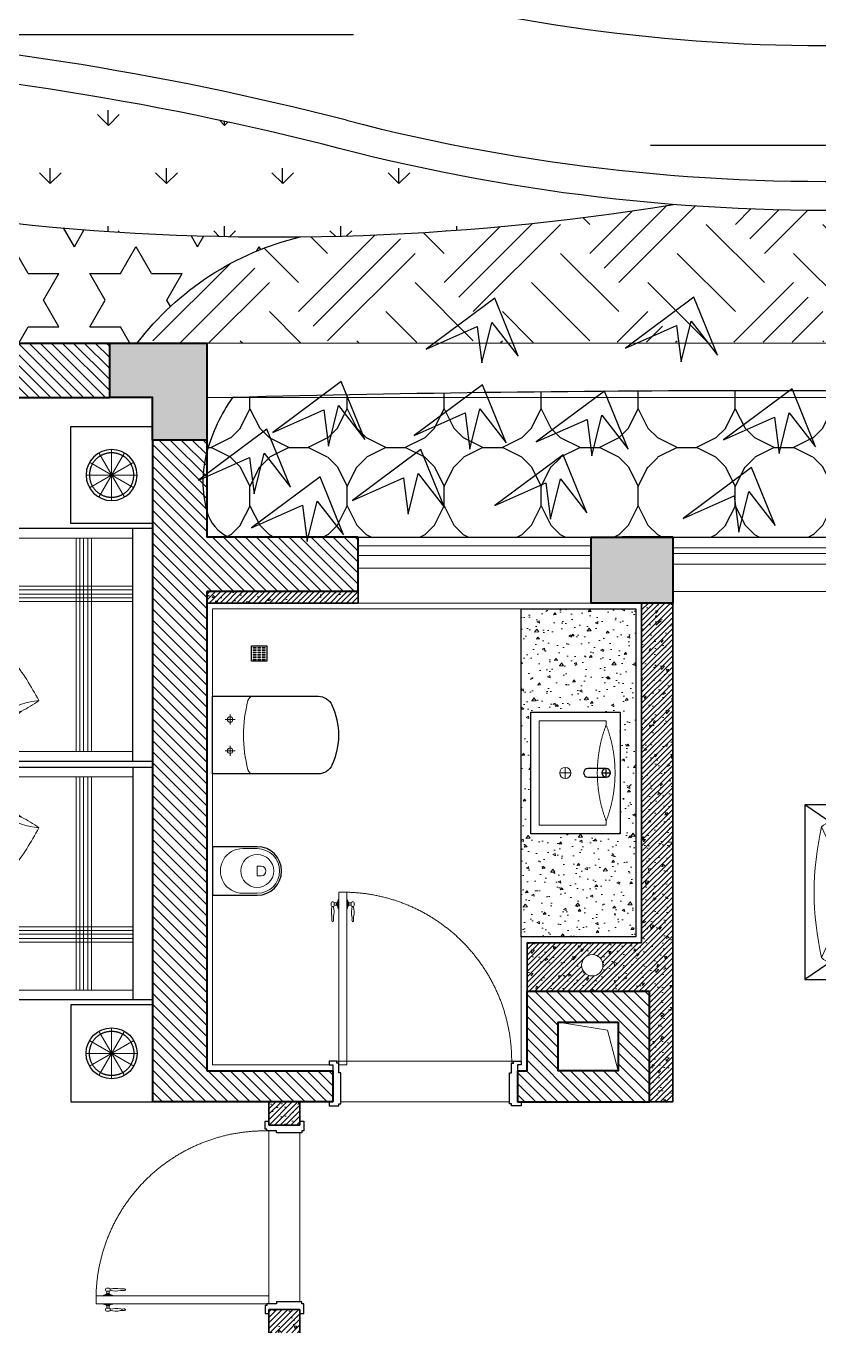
# Model space of a CAD drawing. Extents: x 141531 to 670160, y -200720 to 55914.
# Drawn here: x 510847 to 514931, y -169031 to -162328 of the extents above; entities that cross this region are included whole.
import ezdxf

# ---------------------------------------------------------------- set-up
doc = ezdxf.new("R2010")
doc.units = 0
doc.header["$LTSCALE"] = 1000
doc.header["$MEASUREMENT"] = 0
doc.linetypes.add('ACAD_ISO03W100', pattern=[30, 12, -18])
for name, color, linetype, lineweight in [('01.0墙体线', 7, 'CONTINUOUS', 40), ('01.1新加墙体线', 1, 'CONTINUOUS', 35), ('01.2墙体填充', 251, 'CONTINUOUS', 5), ('02.1家具粗', 4, 'CONTINUOUS', 25), ('02.3家具细', 9, 'CONTINUOUS', 5), ('03.1电器粗', 4, 'CONTINUOUS', 13), ('08.1窗外线', 2, 'CONTINUOUS', 18), ('08.2窗内线', 3, 'CONTINUOUS', 5), ('09.0门用线', 5, 'CONTINUOUS', 15), ('12.0填充线', 8, 'CONTINUOUS', 5), ('13.1柱填充', 8, 'CONTINUOUS', 0), ('16.0分割线', 6, 'ACAD_ISO03W100', 13)]:
    doc.layers.add(name, color=color, linetype=linetype, lineweight=lineweight)
for name, color, linetype in [('乔木标注', 10, 'CONTINUOUS'), ('乔木配置', 3, 'CONTINUOUS'), ('填充', 3, 'CONTINUOUS'), ('植物', 3, 'CONTINUOUS'), ('灌木', 86, 'CONTINUOUS'), ('灌木填充', 56, 'CONTINUOUS'), ('设计', 4, 'CONTINUOUS')]:
    doc.layers.add(name, color=color, linetype=linetype)
doc.linetypes.add('ZIGZAG', pattern='A,0.0001,-0.2,[131,ltypeshp.shx,S=0.2,R=0,X=-0.2,Y=0],-0.4,[131,ltypeshp.shx,S=0.2,R=180,X=0.2,Y=0],-0.2', length=0.8001)
pattern_1 = [(135, (127373.1717902033, -602921.3055193122), (-28.2842712474619, -28.2842712474619), [])]
pattern_2 = [(225, (127373.1717902033, -602921.3055193122), (14.14213562373095, -14.14213562373095), []), (230, (127373.1717902033, -602921.3055193122), (-143.4520365201507, 12.55042699651904), [15, -165]), (175, (127373.1717902033, -602921.3055193122), (27.75026672259997, -150.4384267400024), [12, -132]), (280.4514, (127361.2174542033, -602920.2596513121), (-115.7018763428044, -137.8879084121907), [12.748038, -140.2284224]), (226.1842, (127373.1717902033, -602961.3055193122), (-213.4482097251289, 33.10380286580363), [22.5, -247.5]), (276.6356, (127355.3844412034, -602958.5468579123), (-186.9325411097407, -194.8235741800884), [19.1220576, -210.3426]), (171.1842, (127373.1717902033, -602961.3055193122), (-186.9323890267255, -194.8237201850649), [17.99999999999998, -197.9999999999999]), (201, (127353.1717902033, -602951.3055193122), (-119.3814104236923, 80.52377813306778), [15, -165]), (146, (127353.1717902033, -602951.3055193122), (-48.66306638431637, -145.0300090093706), [12, -132]), (251.4514, (127343.2233436033, -602944.5951981123), (-168.044525716298, -64.50609934199042), [12.74803799999999, -140.2284223999998]), (217.5, (127373.1717902033, -602921.3055193122), (-2.431971063458135, -66.57877076626228), [0, -130.4, 0, -134, 0, -132.5]), (187.5, (127373.1717902033, -602921.3055193122), (-52.61390748842974, -78.88234237647205), [0, -76.4, 0, -127.4, 0, -50.5]), (147.5, (127417.7717902033, -602921.3055193122), (-106.7644872344818, 4.510974346875964), [0, -50, 0, -156, 0, -207]), (137.5, (127437.7717902033, -602921.3055193122), (-116.6372338684772, -20.02099646646352), [0, -65, 0, -103.6, 0, -147])]

# ---------------------------------------------------------------- blocks, each defined once
blk = doc.blocks.new('A$C77E30C0B')
at = {"layer": '02.1家具粗'}
blk.add_lwpolyline([(-1160.879189358559, -37.92035802654573), (-260.8791893585585, -37.92035802654573), (-260.8791893585585, 862.0796419734543), (-1160.879189358559, 862.0796419734543)], close=True, dxfattribs=at)
at = {"layer": '02.1家具粗', "linetype": 'ACAD_ISO03W100'}
for points in [[(-1083.390152086504, 748.7436725311272), (-1083.390152086504, 748.7436725311272), (-1160.879189358559, 862.0796419734543), (-1160.879189358559, 862.0796419734543)], [(-338.3365843868814, 748.7436725311272), (-338.3365843868814, 748.7436725311272), (-260.8791893585585, 862.0796419734543), (-260.8791893585585, 862.0796419734543)], [(-1083.390152086504, 748.7436725311272), (-1083.390152086504, 748.7436725311272), (-1083.390152086504, 254.7554041740368), (-1083.390152086504, -37.92035802648752)], [(-338.3365843868814, 748.7436725311272), (-338.3365843868814, 748.7436725311272), (-338.3365843868814, 254.7554041740368), (-338.3365843868814, -37.92035802648752)]]:
    blk.add_open_spline(points, degree=3, dxfattribs=at)
for points, knots in [([(-1083.390152086504, 748.7436725311272), (-1083.390152086504, 748.7436725311272), (-1067.154215475079, 748.7436725311272), (-1067.154215475079, 748.7436725311272), (-1067.154215475079, 748.7436725311272), (-1083.390152086504, 748.7436725311272), (-1083.390152086504, 748.7436725311272)], [0, 0, 0, 0, 1, 1, 1, 1.2418, 1.2418, 1.2418, 1.2418]), ([(-338.3365843868814, 748.7436725311272), (-338.3365843868814, 748.7436725311272), (-354.5658063879237, 748.7436725311272), (-354.5658063879237, 748.7436725311272), (-354.5658063879237, 748.7436725311272), (-338.3365843868814, 748.7436725311272), (-338.3365843868814, 748.7436725311272)], [0, 0, 0, 0, 1, 1, 1, 1.2417, 1.2417, 1.2417, 1.2417])]:
    blk.add_open_spline(points, degree=3, knots=knots, dxfattribs=at)
at = {"layer": '02.3家具细'}
for points in [[(-374.1321915372973, 774.8500917031197), (-595.6808799548307, 826.2168886820145), (-826.0458565264707, 826.2168886820145), (-1047.594544936088, 774.8500917031197)], [(-1047.594544936088, 774.8500917031197), (-1072.814635063056, 748.9115378808929), (-1085.827556965174, 713.4718052729731), (-1083.390152086504, 677.3673258783529)], [(-944.3842133862199, 726.9681793814816), (-944.3842133862199, 726.9681793814816), (-1047.594544936088, 774.8500917031197), (-1047.594544936088, 774.8500917031197)], [(-477.0336508526234, 726.9211770833062), (-631.8457908722339, 751.5100934931252), (-789.5653587484267, 751.5235227217199), (-944.3842133862199, 726.9681793814816)], [(-477.0336508526234, 726.9211770833062), (-477.0336508526234, 726.9211770833062), (-374.1321915372973, 774.8500917031197), (-374.1321915372973, 774.8500917031197)], [(-338.3365843868814, 677.3673258783529), (-335.8991795160109, 713.4718052729731), (-348.9121014181292, 748.9115378808929), (-374.1321915372973, 774.8500917031197)], [(-1083.390152086504, 677.3673258783529), (-1081.32876559312, 634.6489517096779), (-1068.013686066843, 593.2399272695475), (-1044.787836290197, 557.3301716818823)], [(-944.3842133862199, 726.9681793814816), (-949.7961922567338, 711.0276857818826), (-952.0053002568893, 694.1672900677077), (-950.8705304905307, 677.3673258783529)], [(-950.8705304905307, 677.3673258783529), (-950.4340805803658, 668.4167454381532), (-949.5074638533406, 659.4930234532221), (-948.0906803018879, 650.6431622217351)], [(-470.5607629691949, 677.3673258783529), (-469.432707821019, 694.1538608391129), (-471.6283865926089, 710.9941127123311), (-477.0336508526234, 726.9211770833062)], [(-473.327183929272, 650.7505960447306), (-471.9171149958856, 659.5668842066661), (-470.9972128793597, 668.4503185077338), (-470.5607629691949, 677.3673258783529)], [(-376.9321855728049, 557.3301716818823), (-353.7130504143424, 593.2399272695475), (-340.3979708802653, 634.6489517096779), (-338.3365843868814, 677.3673258783529)], [(-948.0906803018879, 650.6431622217351), (-948.0906803018879, 650.6431622217351), (-1044.787836290197, 557.3301716818823), (-1044.787836290197, 557.3301716818823)], [(-948.0906803018879, 650.6431622217351), (-794.621463080286, 595.5698983213806), (-626.7695427013095, 595.610186005244), (-473.327183929272, 650.7505960447306)], [(-473.327183929272, 650.7505960447306), (-473.327183929272, 650.7505960447306), (-376.9321855728049, 557.3301716818823), (-376.9321855728049, 557.3301716818823)], [(-1044.787836290197, 557.3301716818823), (-836.4132205181522, 444.7193805511051), (-585.3135159630328, 444.7193805511051), (-376.9321855728049, 557.3301716818823)]]:
    blk.add_open_spline(points, degree=3, dxfattribs=at)
blk = doc.blocks.new('A$C3DA07B82')
at = {"layer": '02.1家具粗'}
for p, q in [((-377.2529642271693, 390.0784697899653), (-377.2529642270529, -153.4719927318802)), ((23.14703576749889, -153.4719927318802), (23.14703576749889, 390.0784697901108)), ((-377.2529642270529, -153.4719927318802), (23.14703576749889, -153.4719927318802))]:
    blk.add_line(p, q, dxfattribs=at)
for centre, start, end in [((-297.2529642271693, 390.0784697900817), 114.0939126352446, 180), ((-56.8529642324429, 390.0784697901981), 0, 65.9060873647554)]:
    blk.add_arc(centre, 80, start, end, dxfattribs=at)
at = {"layer": '02.1家具粗', "extrusion": (0, 0, -1)}
blk.add_ellipse((-177.0529642296024, -272.2255020806624), major_axis=(-1.295786932656731e-13, 768.7535093487824), ratio=0.6817962872354241, start_param=-0.2959418136429675, end_param=0.2959418136421607, dxfattribs=at)
at = {"layer": '02.3家具细'}
for p, q in [((-283.2029642282869, -63.25825583795086), (-231.9029642289388, -63.25825583795086)), ((-257.5529642286128, -37.60825583894621), (-257.5529642286128, -88.9082558369555)), ((-70.9029642312089, -63.25825583795086), (-122.202964230557, -63.25825583795086)), ((-96.55296423088294, -37.60825583894621), (-96.55296423088294, -88.9082558369555))]:
    blk.add_line(p, q, dxfattribs=at)
at = {"layer": '02.3家具细', "extrusion": (0, 0, -1)}
for centre, major_axis, ratio, start_param, end_param in [((-348.7529642272857, 56.54264669067925), (20.15254326329687, 20.15254326329689), 0.9999999999988338, 2.593715660900609, 3.926990816987825), ((-177.052964229777, 751.6917389295995), (-7.383320673972417e-13, 745.75350932352), 0.9727380608943749, 2.893109844773583, 3.390075462406005), ((-5.352964231977239, 56.54264669067925), (20.15254326336661, 20.15254326336661), 0.9999999999961006, 0.7853981633993978, 2.118673319480501), ((-257.5529642286128, -63.25825583795086), (10.07627163166589, 10.07627163166589), 0.9999999999970559, 2.356194490190873, 8.63937979737046), ((-96.55296423088294, -63.25825583795086), (10.07627163166589, 10.07627163166589), 0.9999999999970559, 2.356194490190873, 8.63937979737046)]:
    blk.add_ellipse(centre, major_axis=major_axis, ratio=ratio, start_param=start_param, end_param=end_param, dxfattribs=at)
blk = doc.blocks.new('A$C0D210159')
at = {"layer": '02.1家具粗'}
blk.add_lwpolyline([(29.83392378513236, 48.28507277011522), (-50.16607621486764, 48.28507277011522), (-50.16607621486764, -31.71492722988478), (29.83392378513236, -31.71492722988478)], close=True, dxfattribs=at)
at = {"layer": '02.3家具细', "color": 9}
for p, q in [((-42.16607621486764, 36.89142254184117), (-42.16607621486764, 25.55808920849813)), ((-42.16607621486764, 13.89142254184117), (-42.16607621486764, 2.558089208498131)), ((-38.16607621486764, 25.55808920849813), (-38.16607621486764, 36.89142254184117)), ((-38.16607621486764, 2.558089208498131), (-38.16607621486764, 13.89142254184117)), ((-30.16607621486764, 36.89142254184117), (-30.16607621486764, 25.55808920849813)), ((-30.16607621486764, 13.89142254184117), (-30.16607621486764, 2.558089208498131)), ((-26.16607621486764, 25.55808920849813), (-26.16607621486764, 36.89142254184117)), ((-26.16607621486764, 2.558089208498131), (-26.16607621486764, 13.89142254184117)), ((-18.16607621486764, 36.89142254184117), (-18.16607621486764, 25.55808920849813)), ((-18.16607621486764, 13.89142254184117), (-18.16607621486764, 2.558089208498131)), ((-14.16607621486764, 25.55808920849813), (-14.16607621486764, 36.89142254184117)), ((-14.16607621486764, 2.558089208498131), (-14.16607621486764, 13.89142254184117)), ((-6.166076214867644, 36.89142254184117), (-6.166076214867644, 25.55808920849813)), ((-6.166076214867644, 13.89142254184117), (-6.166076214867644, 2.558089208498131)), ((-2.166076214867644, 25.55808920849813), (-2.166076214867644, 36.89142254184117)), ((-2.166076214867644, 2.558089208498131), (-2.166076214867644, 13.89142254184117)), ((5.833923785132356, 36.89142254184117), (5.833923785132356, 25.55808920849813)), ((5.833923785132356, 13.89142254184117), (5.833923785132356, 2.558089208498131)), ((9.833923785132356, 25.55808920849813), (9.833923785132356, 36.89142254184117)), ((9.833923785132356, 2.558089208498131), (9.833923785132356, 13.89142254184117)), ((17.83392378513236, 36.89142254184117), (17.83392378513236, 25.55808920849813)), ((17.83392378513236, 13.89142254184117), (17.83392378513236, 2.558089208498131)), ((21.83392378513236, 25.55808920849813), (21.83392378513236, 36.89142254184117)), ((21.83392378513236, 2.558089208498131), (21.83392378513236, 13.89142254184117)), ((-42.16607621486764, -9.108577458158834), (-42.16607621486764, -20.44191079150187)), ((-38.16607621486764, -20.44191079150187), (-38.16607621486764, -9.108577458158834)), ((-30.16607621486764, -9.108577458158834), (-30.16607621486764, -20.44191079150187)), ((-26.16607621486764, -20.44191079150187), (-26.16607621486764, -9.108577458158834)), ((-18.16607621486764, -9.108577458158834), (-18.16607621486764, -20.44191079150187)), ((-14.16607621486764, -20.44191079150187), (-14.16607621486764, -9.108577458158834)), ((-6.166076214867644, -9.108577458158834), (-6.166076214867644, -20.44191079150187)), ((-2.166076214867644, -20.44191079150187), (-2.166076214867644, -9.108577458158834)), ((5.833923785132356, -9.108577458158834), (5.833923785132356, -20.44191079150187)), ((9.833923785132356, -20.44191079150187), (9.833923785132356, -9.108577458158834)), ((17.83392378513236, -9.108577458158834), (17.83392378513236, -20.44191079150187)), ((21.83392378513236, -20.44191079150187), (21.83392378513236, -9.108577458158834))]:
    blk.add_line(p, q, dxfattribs=at)
for centre, start, end in [((-40.16607621486764, 36.89142254184117), 0, 180), ((-40.16607621486764, 25.55808920849813), 180, 0), ((-40.16607621486764, 13.89142254184117), 0, 180), ((-40.16607621486764, 2.558089208498131), 180, 0), ((-28.16607621486764, 36.89142254184117), 0, 180), ((-28.16607621486764, 25.55808920849813), 180, 0), ((-28.16607621486764, 13.89142254184117), 0, 180), ((-28.16607621486764, 2.558089208498131), 180, 0), ((-16.16607621486764, 36.89142254184117), 0, 180), ((-16.16607621486764, 25.55808920849813), 180, 0), ((-16.16607621486764, 13.89142254184117), 0, 180), ((-16.16607621486764, 2.558089208498131), 180, 0), ((-4.166076214867644, 36.89142254184117), 0, 180), ((-4.166076214867644, 25.55808920849813), 180, 0), ((-4.166076214867644, 13.89142254184117), 0, 180), ((-4.166076214867644, 2.558089208498131), 180, 0), ((7.833923785132356, 36.89142254184117), 0, 180), ((7.833923785132356, 25.55808920849813), 180, 0), ((7.833923785132356, 13.89142254184117), 0, 180), ((7.833923785132356, 2.558089208498131), 180, 0), ((19.83392378513236, 36.89142254184117), 0, 180), ((19.83392378513236, 25.55808920849813), 180, 0), ((19.83392378513236, 13.89142254184117), 0, 180), ((19.83392378513236, 2.558089208498131), 180, 0), ((-40.16607621486764, -9.108577458158834), 0, 180), ((-40.16607621486764, -20.44191079150187), 180, 0), ((-28.16607621486764, -9.108577458158834), 0, 180), ((-28.16607621486764, -20.44191079150187), 180, 0), ((-16.16607621486764, -9.108577458158834), 0, 180), ((-16.16607621486764, -20.44191079150187), 180, 0), ((-4.166076214867644, -9.108577458158834), 0, 180), ((-4.166076214867644, -20.44191079150187), 180, 0), ((7.833923785132356, -9.108577458158834), 0, 180), ((7.833923785132356, -20.44191079150187), 180, 0), ((19.83392378513236, -9.108577458158834), 0, 180), ((19.83392378513236, -20.44191079150187), 180, 0)]:
    blk.add_arc(centre, 2, start, end, dxfattribs=at)
blk = doc.blocks.new('A$C273722AB')
at = {"layer": '02.1家具粗'}
for p, q in [((-116.7127175662899, 158.3288376303099), (-116.7127175662899, -71.67116236969014)), ((133.2872824337101, 158.3288376303099), (-116.7127175662899, 158.3288376303099)), ((133.2872824337101, -71.67116236969014), (133.2872824337101, 158.3288376303099))]:
    blk.add_line(p, q, dxfattribs=at)
blk.add_arc((8.287282433710061, -71.67116236969014), 125, 180, 0, dxfattribs=at)
at = {"layer": '02.3家具细'}
for p, q in [((-16.71271756628994, -91.67116236969014), (-16.71271756628994, -71.67116236969014)), ((33.28728243371006, -91.67116236969014), (33.28728243371006, -71.67116236969014))]:
    blk.add_line(p, q, dxfattribs=at)
for points in [[(-106.7127175662899, 3.328837628650945), (-106.7127175662899, -71.67116236969014, 1), (123.2872824337101, -71.67116236969014), (123.2872824337101, 3.328837630397175, 1)], [(33.28728243371006, -91.67116236925358), (33.28728243371006, -71.67116236969014), (-16.71271756640635, -71.67116236969014), (-16.71271756628994, -91.67116236983566, 1)]]:
    blk.add_lwpolyline(points, format="xyb", close=True, dxfattribs=at)
blk.add_circle((8.287282433710061, -71.67116236969014), 85, dxfattribs=at)
blk.add_arc((8.287282433710061, -91.67116236969014), 25, 180, 0, dxfattribs=at)
blk = doc.blocks.new('A$C46C45A90')
at = {"layer": '02.1家具粗'}
for p, q in [((-404.3659135121852, -268.2887726134795), (-404.3659135121852, 190.9320273833873)), ((-404.3659135121852, 190.9320273833873), (222.8980864835903, 190.9320273833873)), ((222.8980864835903, 190.9320273833873), (222.8980864835903, -268.2887726134795)), ((222.8980864835903, -268.2887726134795), (-404.3659135121852, -268.2887726134795))]:
    blk.add_line(p, q, dxfattribs=at)
at = {"layer": '02.1家具粗', "ltscale": 3}
for p, q in [((-112.9495135141769, -102.7434141625563), (-112.9495135142934, -196.5188898127817)), ((-68.51831351453438, -196.5188898127817), (-68.51831351453438, -102.7434141625708)), ((-112.9495135142934, -196.5188898127817), (-68.51831351453438, -196.5188898127817)), ((-90.73391351429746, -174.3032898129604), (-90.73391351429746, -218.7344898126612))]:
    blk.add_line(p, q, dxfattribs=at)
at = {"layer": '02.1家具粗'}
blk.add_arc((-90.73391351441387, -102.7434141625708), 22.21559999987949, 0, 180, dxfattribs=at)
at = {"layer": '02.1家具粗', "ltscale": 3, "extrusion": (0, 0, -1)}
blk.add_ellipse((-90.73391351429746, -196.5188898127817), major_axis=(-15.70880140805844, 15.70880140805844), ratio=0.9999999999979896, start_param=3.926990816988246, end_param=10.21017612416783, dxfattribs=at)
at = {"layer": '02.3家具细', "linetype": 'ACAD_ISO03W100'}
for p, q in [((-359.3347629942, 148.7379764656944), (177.8669359656051, 148.7379764656944)), ((-359.3347629942, -196.5188898127817), (-359.3347629942, 148.7379764656944)), ((177.8669359656051, -196.5188898127817), (177.8669359656051, 148.7379764656944)), ((-338.4259629943408, -196.5188898127817), (-359.3347629942, -196.5188898127817)), ((156.9581359657459, -196.5188898127817), (177.8669359656051, -196.5188898127817))]:
    blk.add_line(p, q, dxfattribs=at)
at = {"layer": '02.3家具细'}
for p, q in [((-119.4835135140456, 14.3216273849539), (-61.98431351454929, 14.3216273849539)), ((-90.73391351429746, 43.07122738476028), (-90.73391351429746, -14.42797261485248))]:
    blk.add_line(p, q, dxfattribs=at)
at = {"layer": '02.3家具细', "extrusion": (0, 0, -1)}
blk.add_ellipse((-90.73391351429746, 14.3216273849539), major_axis=(20.32903711626816, 20.32903711626816), ratio=0.9999999999995763, start_param=2.356194490192133, end_param=8.639379797371719, dxfattribs=at)
at = {"layer": '02.3家具细', "linetype": 'ACAD_ISO03W100', "extrusion": (0, 0, -0.9999999999999998)}
for centre, major_axis, ratio, start_param, end_param in [((-90.73391351429746, -845.9146510145802), (-491.4601743999607, 491.4601743999607), 0.9999999999999102, 0.4210115616270435, 1.149784765167764), ((-90.73391351429746, 452.8768713890167), (491.4601743999607, 491.4601743999607), 0.9999999999999104, 1.99180788842203, 2.72058109196275)]:
    blk.add_ellipse(centre, major_axis=major_axis, ratio=ratio, start_param=start_param, end_param=end_param, dxfattribs=at)
blk = doc.blocks.new('A$C501F2513')
at = {"layer": '02.3家具细', "ltscale": 1.4}
for p, q in [((-3.833022503647953, 6.037149595373194), (-3.833022503647953, -7.822850404612836)), ((6.06697749637533, 10.98714959537028), (1.116977496305481, 10.98714959537028)), ((11.01697749632876, 6.037149595373194), (11.01697749632876, -7.822850404612836)), ((11.01697749632876, 4.882149595374358), (23.39197749632876, 4.882149595374358)), ((23.39197749632876, 4.882149595374358), (23.39197749632876, -6.667850404614001)), ((25.8669774964219, 6.532149595397641), (25.04197749635205, 6.532149595397641)), ((29.9919774964219, 15.60714959540928), (25.8669774964219, 6.532149595397641)), ((25.8669774964219, 6.532149595397641), (25.8669774964219, -8.317850404637284)), ((32.46697749639861, 23.85714959540928), (29.9919774964219, 15.60714959540928)), ((29.9919774964219, 15.60714959540928), (29.9919774964219, -17.39285040459072)), ((32.46697749639861, 23.85714959540928), (32.46697749639861, -25.64285040459072)), ((34.1169774964219, 23.85714959540928), (32.46697749639861, 23.85714959540928)), ((34.1169774964219, 23.85714959540928), (34.1169774964219, -25.64285040459072)), ((6.06697749637533, -12.77285040460993), (1.116977496305481, -12.77285040460993)), ((11.01697749632876, -6.667850404614001), (23.39197749632876, -6.667850404614001)), ((25.8669774964219, -8.317850404637284), (25.04197749635205, -8.317850404637284)), ((25.8669774964219, -8.317850404637284), (29.9919774964219, -17.39285040459072)), ((29.9919774964219, -17.39285040459072), (32.46697749639861, -25.64285040459072)), ((32.46697749639861, -25.64285040459072), (34.1169774964219, -25.64285040459072))]:
    blk.add_line(p, q, dxfattribs=at)
for centre, radius, start, end in [((1.116977496305481, 6.037149595373194), 4.95, 90, 180), ((6.06697749637533, 6.037149595373194), 4.95, 0, 90), ((25.04197749635205, 4.882149595374358), 1.65, 90, 180), ((1.116977496305481, -7.822850404612836), 4.95, 180, 270), ((92.42430293106008, -41.41462192455947), 95.69419394001612, 162.5841223383593, 193.2636705393695), ((-55.37558677000925, -72.05166548432317), 55.34356482794254, 350.9748091379519, 9.025190862048088), ((6.06697749637533, -7.822850404612836), 4.95, 270, 0), ((-85.24034793768078, -41.41462192463223), 95.69419393947413, 346.7363294606305, 17.4158776616407), ((62.55954176280648, -72.05166548432317), 55.34356482794254, 170.9748091379519, 189.0251908620481), ((25.04197749635205, -6.667850404614001), 1.65, 180, 270), ((10.73796826601028, -81.45693154119363), 11.47800403445079, 176.385579439761, 216.2314630481624), ((3.591977496515028, -87.31828565352771), 2.305292850564911, 203.5941302076808, 336.4058697923192), ((-3.554013273213059, -81.45693154119363), 11.47800403445079, 323.7685369518376, 3.614420560239009)]:
    blk.add_arc(centre, radius, start, end, dxfattribs=at)
blk = doc.blocks.new('A$C32F74C78')
at = {"layer": '09.0门用线', "ltscale": 0.1}
for p, q in [((-134.4996402742108, 207.8028583745181), (-94.49964027421083, 207.8028583745181)), ((-134.4996402742108, -662.1971416254528), (-134.4996402742108, 207.8028583745181)), ((-94.49964027421083, 207.8028583745181), (-94.49964027421083, -662.1971416254528)), ((-94.49964027421083, -662.1971416254528), (-134.4996402742108, -662.1971416254528))]:
    blk.add_line(p, q, dxfattribs=at)
at = {"layer": '09.0门用线', "linetype": 'ACAD_ISO03W100'}
blk.add_arc((-113.8444560598582, -641.5720808233309), 849.5952031614925, 358.608931599185, 88.69529384086776, dxfattribs=at)
at = {"layer": '02.1家具粗'}
blk.add_blockref('A$C501F2513', (-168.6166177706327, 148.6957087791088), dxfattribs=at)
at = {"layer": '02.1家具粗', "xscale": -1}
blk.add_blockref('A$C501F2513', (-60.38266277778894, 148.6957087791088), dxfattribs=at)
blk = doc.blocks.new('A$C640D6079')
at = {"layer": '02.1家具粗'}
blk.add_line((-924.6057961490005, -429.4674916242075), (275.3942038512323, -429.4674916240911), dxfattribs=at)
blk.add_lwpolyline([(-924.6057961490005, 1620.53250837556), (-924.6057961490005, -529.4674916242075), (275.3942038512323, -529.4674916242075), (275.3942038512323, 1620.53250837556)], close=True, dxfattribs=at)
at = {"layer": '02.3家具细', "linetype": 'ACAD_ISO03W100'}
for p, q in [((225.3942038512323, 1570.53250837556), (-874.6057961490005, 1570.53250837556)), ((-874.6057961490005, 1570.53250837556), (-874.6057961490005, -429.4674916242075)), ((225.3942038512323, -429.4674916242075), (225.3942038512323, 1570.53250837556))]:
    blk.add_line(p, q, dxfattribs=at)
at = {"layer": '02.3家具细'}
for p, q in [((-101.3242600198137, -429.4674916242075), (-101.3242600200465, 1570.532508375676)), ((-82.48253685282543, -429.4674916242075), (-82.48253685282543, 1570.532508375676)), ((-63.64098943164572, -429.4674916242075), (-63.64098943164572, 1570.532508375676)), ((-41.03109737718478, -429.4674916242075), (-41.03109737718478, 1570.532508375676)), ((-21.8333129179664, -429.4674916242075), (-21.8333129179664, 1570.532508375676)), ((225.3942038511159, 1351.603208683053), (-874.6057961490005, 1351.603208683053)), ((225.3942038511159, 1332.761485515948), (-874.6057961490005, 1332.761485515832)), ((225.3942038511159, 1313.919938094885), (-874.6057961490005, 1313.919938094768)), ((225.3942038511159, 1295.078214927664), (-874.6057961490005, 1295.078214927547)), ((225.3942038511159, 1276.2366675066), (-874.6057961490005, 1276.236667506484)), ((225.3942038512323, -136.1633224782126), (-874.6057961490005, -136.1633224780962)), ((225.3942038512323, -155.0050456454337), (-874.6057961490005, -155.0050456453173)), ((225.3942038512323, -173.8465930662642), (-874.6057961490005, -173.8465930663806)), ((225.3942038512323, -196.4564851210744), (-874.6057961490005, -196.4564851210744)), ((225.3942038512323, -215.6542695801763), (-874.6057961490005, -215.6542695801763))]:
    blk.add_line(p, q, dxfattribs=at)
for centre, radius, start, end in [((-291.2731249034405, 680.3060955028923), 357.5412638158377, 102.4781891048121, 140.4625378286641), ((470.2059172359295, 1259.419522573793), 869.7011065324164, 195.3360113015705, 226.4192719498932), ((-1113.5000505473, 380.5134452698694), 987.9482404763768, 28.49711409587284, 41.05656811473768), ((-441.8463166584261, 374.4075769084448), 547.9890230446334, 103.2034268706423, 117.0362291246756), ((214.5539286764106, 1652.9814775431), 1079.80361287772, 223.6305737237737, 251.428796513346), ((381.1133498013951, 1318.98780323597), 1165.187428752571, 203.0641636428943, 220.3208601744976), ((-986.7039243169129, 474.4535676530504), 487.9216160464532, 10.69864615062355, 52.68637765976446), ((-993.220742496429, 384.540200300602), 565.5374270383084, 5.339118303915758, 57.68949065662905), ((-876.6671340416651, 381.4894658077683), 787.3704550455742, 18.35265568014655, 36.6851188665579), ((-1459.338598564616, 2378.95305305798), 2197.681049765221, 299.3793024067348, 307.2418249559493), ((156.5921883638948, 878.2554035336652), 734.038826198371, 205.2590095260641, 216.935143754358), ((-514.7837494958658, 225.4305697777017), 250.2788846710864, 102.4781891048121, 140.4625378286641), ((-1090.342597446637, 15.57571461456246), 691.5637683334637, 28.49711409587284, 41.05656811473768), ((18.25158000178635, 630.8099687272625), 608.7907745726914, 195.3360113015705, 226.4192719498932), ((-1459.338598567061, 2378.953053061006), 2197.681049768976, 297.9248169168101, 299.3793024067348), ((-620.1849837242626, 11.30160676149535), 383.5923161312434, 103.2034268706423, 117.0362291246756), ((-1006.147081810748, 18.39444313602871), 395.8761989268158, 5.339118303915758, 57.68949065662905), ((-1001.585309085203, 81.33380028276588), 341.5451312325172, 10.69864615062355, 52.68637765976446), ((-44.11321720224805, 672.5077651907632), 815.6312001267997, 203.0641636428943, 220.3208601744976), ((-160.7048119897954, 906.3033372057544), 755.8625290144039, 223.6305737237737, 251.428796513346), ((-924.5595558925997, 16.25892899101018), 551.1593185319019, 18.35265568014655, 36.6851188665579), ((-201.2780302087776, 363.9950853992195), 513.8271783388597, 205.2590095260641, 216.935143754358), ((-1332.429581058677, 1414.483440066077), 1538.376734835655, 297.9248169168101, 307.2418249559493)]:
    blk.add_arc(centre, radius, start, end, dxfattribs=at)
blk = doc.blocks.new('A$C1C25178D')
at = {"layer": '02.1家具粗'}
blk.add_circle((10.37009864056017, 1.783064276067307), 193.1883792626031, dxfattribs=at)
at = {"layer": '02.1家具粗', "linetype": 'ACAD_ISO03W100'}
blk.add_circle((10.37009864056017, 1.783064276067307), 168.1883792626031, dxfattribs=at)
at = {"layer": '02.3家具细'}
for p, q in [((-86.22409099072684, 169.0891084334289), (106.9642882718472, -165.5229798812943)), ((-86.22409099072684, -165.5229798812943), (106.9642882718472, 169.0891084334289)), ((106.9642882718472, -165.5229798813234), (-86.22409099072684, 169.0891084333998)), ((106.9642882718472, 169.089108433458), (-86.22409099084325, -165.5229798812652)), ((10.37009864056017, 194.9714435386704), (10.37009864056017, -191.4053149865358)), ((10.37009864056017, -191.4053149865649), (10.37009864056017, 194.9714435386413)), ((-182.8182806220138, 1.783064276067307), (203.5584779031342, 1.783064276067307)), ((203.5584779031342, 1.783064276096411), (-182.8182806220138, 1.783064276096411)), ((-156.9359455168014, 98.37725390744163), (177.6761427979218, -94.8111253552488)), ((-156.9359455168014, -94.8111253552197), (177.6761427979218, 98.37725390735432)), ((177.6761427979218, -94.8111253552488), (-156.9359455168014, 98.37725390732521)), ((177.6761427979218, 98.37725390738342), (-156.9359455168014, -94.8111253552488))]:
    blk.add_line(p, q, dxfattribs=at)
blk = doc.blocks.new('sssss')
at = {"layer": '01.2墙体填充'}
h = blk.add_hatch(dxfattribs=at)
h.set_pattern_fill('ANSI31,_O', color=256, scale=400, angle=90)
h.set_pattern_definition(pattern_1)
h.paths.add_polyline_path([(-8257.153109619045, 4419.961393844249), (-7977.153109619045, 4419.961393844249), (-7977.153109619044, 7919.961393816427), (-8257.153109619043, 7919.961393790931)])
h.paths.add_polyline_path([(-6257.153109619046, 8179.961393816542), (-6137.153109619047, 8179.961393816543), (-6137.153109619046, 6469.961393821315), (-6197.153109619045, 6469.961393821315), (-6197.153109619045, 6309.961393821316), (-5977.153109619045, 6309.961393821314), (-5977.153109619045, 8179.961393816542), (-5977.153109619045, 9119.961393844482), (-6257.153109619044, 9119.961393844482)])
h.paths.add_polyline_path([(-4367.153110175394, 9459.961393816542), (-4367.153110175394, 9179.961393816544), (-3077.153109708103, 9179.961393885693), (-3077.153109644307, 9459.961393760661)])
h = blk.add_hatch(dxfattribs=at)
h.set_pattern_fill('ANSI31,_O', color=256, scale=400, angle=90)
h.set_pattern_definition(pattern_1)
h.paths.add_polyline_path([(-2857.153109625564, 5549.961393816659), (-1927.153109619161, 5549.961393816543), (-1927.153109619161, 5709.961393816659), (-2577.153109619044, 5709.961393816541), (-2577.153109619045, 8179.961393816543), (-1797.153109619044, 8179.961393816542), (-1797.153109619044, 8459.96139381631), (-2577.153109619045, 8459.96139381631), (-2577.153109619045, 8959.961393760548), (-2857.15310850693, 8959.961393816311)])
h.paths.add_polyline_path([(-297.1531096190447, 5549.961393816541), (-297.1531096190447, 6119.961393816308), (-927.1531096190448, 6119.961393816426), (-927.1531096190447, 5709.961393816543), (-977.1531096190447, 5709.961393816658), (-977.1531096190445, 5549.961393816541)])
h.paths.add_polyline_path([(-457.1531096190447, 5709.961393816426), (-767.1531096190447, 5709.961393816426), (-767.1531096190447, 5959.961393816426), (-457.1531096190447, 5959.961393816426)], flags=16)
h = blk.add_hatch(dxfattribs=at)
h.set_pattern_fill('AN31C,_O', color=256, scale=200, angle=180)
h.set_pattern_definition(pattern_2)
h.paths.add_polyline_path([(-1797.153109619045, 8119.961393844482), (-1797.153109619045, 8179.961393816542), (-2577.153109619045, 8179.961393816542), (-2577.153109619045, 8119.961393844598)])
h = blk.add_hatch(dxfattribs=at)
h.set_pattern_fill('AN31C,_O', color=256, scale=200, angle=180)
h.set_pattern_definition(pattern_2)
h.paths.add_polyline_path([(-927.1531096190446, 6369.961393816426), (-927.1531096190447, 6119.961393816425), (-297.1531096190447, 6119.961393816309), (-297.1531096190447, 5549.961393816542), (-177.1531096190447, 5549.961393816542), (-177.1531096190447, 8119.961393844482), (-337.1531096190448, 8119.961393844482), (-337.1531096189283, 6369.961393816425)])
h.paths.add_polyline_path([(-536.3429916802561, 6254.151275877637, -1), (-646.3429916802561, 6254.151275877637, -1)], flags=16)
h = blk.add_hatch(dxfattribs=at)
h.set_pattern_fill('AN31C,_O', color=256, scale=200, angle=180)
h.set_pattern_definition(pattern_2)
h.paths.add_polyline_path([(-2257.15310961986, 4479.961393820733), (-2257.15310961986, 4459.961393820733), (-2257.15310961951, 4359.96139381887), (-2097.15310961951, 4359.961393821315), (-2097.153109620092, 4479.961393820733)])
h.paths.add_polyline_path([(-2257.153109625564, 5549.961393816659), (-2257.153109624982, 5429.961393819802), (-2097.153109625215, 5429.961393819802), (-2097.153109625215, 5449.961393819802), (-2097.153109625564, 5549.961393816659)])
at = {"layer": '12.0填充线'}
h = blk.add_hatch(dxfattribs=at)
h.set_pattern_fill('冰裂玻璃,_O', color=256, scale=20, angle=135)
h.set_pattern_definition([(185, (127373.1717902033, -602921.3055193122), (-92.5614157623935, 110.3103998344441), [15, -165]), (130, (127373.1717902033, -602921.3055193122), (-86.75362991960549, -125.9984334781772), [12, -132]), (235.4514, (127365.4583385081, -602912.1129869069), (-179.315056439894, -15.68789372388531), [12.748038, -140.2284224]), (181.1842, (127344.8875189558, -602949.5897905596), (-127.5227530392946, 174.3386000182394), [22.49999999999998, -247.4999999999998]), (231.6356, (127334.2606320416, -602935.0615672795), (-269.9423378808715, -5.579802994610088), [19.12205759999998, -210.3425999999999]), (126.1842, (127344.8875189558, -602949.5897905596), (-269.9423335830492, -5.580013774650479), [18, -198]), (156, (127337.8164511439, -602928.3765871241), (-27.47649529355397, 141.3543144228605), [15, -165]), (101, (127337.8164511439, -602928.3765871241), (-136.9616870797532, -68.14171861239079), [11.99999999999999, -131.9999999999999]), (206.4514, (127335.5267507154, -602916.5970594464), (-164.438123947886, 73.21272340265695), [12.748038, -140.2284224]), (172.5, (127373.1717902033, -602921.3055193122), (-48.79796352250945, -45.35863706126803), [0, -130.3999999999999, 0, -134, 0, -132.5]), (142.5, (127373.1717902033, -602921.3055193122), (-92.98188998007268, -18.57458844049201), [0, -76.39999999999999, 0, -127.4, 0, -50.5]), (102.5, (127404.7087526442, -602952.8424817531), (-72.30415236297212, 78.68363346384123), [0, -50, 0, -156, 0, -207]), (92.49999999999991, (127418.850888268, -602966.9846173769), (-96.63196137478977, 68.31799663969325), [0, -65, 0, -103.6, 0, -147])])
h.paths.add_polyline_path([(-367.1531096190447, 6399.961393816426), (-367.1531096190447, 8089.961393844482), (-957.1531096190447, 8089.961393844482), (-957.1531096189283, 6399.961393816426)])
h.paths.add_polyline_path([(-907.1140027852962, 6931.329393832624), (-907.1140027852962, 7558.5933938284), (-447.8932027883129, 7558.5933938284), (-447.8932027884293, 6931.329393832624)], flags=16)
edge = h.paths.add_edge_path(flags=0)
edge.add_line((-864.9199518676614, 6976.360544350609), (-864.9199518677779, 7513.562243310414))
edge.add_line((-864.9199518677779, 7513.562243310414), (-513.6216330450261, 7513.562243310414))
edge.add_ellipse((129.7326756126713, 7244.961393830512), major_axis=(491.4601744000896, 491.4601744000896), ratio=0.9999999999999104, start_angle=114.12218560744881, end_angle=133.1683127188458, ccw=False)
edge.add_ellipse((-1169.058846790926, 7244.961393830512), major_axis=(-491.4601744000285, 491.4601744000285), ratio=0.9999999999999104, start_angle=204.1221856074403, end_angle=245.8778143925546, ccw=False)
edge.add_line((-463.7858582163462, 7267.176993830275), (-479.1498119160533, 7267.176993830275))
edge.add_ellipse((-1169.058846790926, 7244.961393830512), major_axis=(-491.4601744000285, 491.4601744000285), ratio=0.9999999999999104, start_angle=204.1221856074403, end_angle=245.8778143925546, ccw=False)
edge.add_line((-519.6630855891854, 6997.269344349945), (-519.6630855890689, 6976.360544350609))
edge.add_line((-519.6630855890689, 6976.360544350609), (-864.9199518676614, 6976.36054435058))
edge = h.paths.add_edge_path(flags=0)
edge.add_ellipse((-730.503602786921, 7244.961393830512), major_axis=(-20.32903711626568, 20.32903711626568), ratio=0.9999999999996422, start_angle=-134.9999999999898, end_angle=-45.00000000001023)
edge.add_ellipse((-730.503602786921, 7244.961393830512), major_axis=(-20.32903711626568, 20.32903711626568), ratio=0.9999999999996422, start_angle=134.9999999999897, end_angle=225.0000000000102)
edge.add_ellipse((-730.503602786921, 7244.961393830512), major_axis=(-20.32903711626568, 20.32903711626568), ratio=0.9999999999996422, start_angle=-45.00000000001023, end_angle=45.00000000001023)
edge.add_ellipse((-730.503602786921, 7244.961393830512), major_axis=(-20.32903711626568, 20.32903711626568), ratio=0.9999999999996422, start_angle=-134.9999999999898, end_angle=-45.00000000001023)
edge.add_ellipse((-730.503602786921, 7244.961393830512), major_axis=(-20.32903711626568, 20.32903711626568), ratio=0.9999999999996422, start_angle=45.00000000001023, end_angle=134.9999999999897)
edge.add_ellipse((-730.503602786921, 7244.961393830512), major_axis=(-20.32903711626568, 20.32903711626568), ratio=0.9999999999996422, start_angle=-45.00000000001023, end_angle=45.00000000001023)
edge.add_ellipse((-730.503602786921, 7244.961393830512), major_axis=(-20.32903711626568, 20.32903711626568), ratio=0.9999999999996422, start_angle=134.9999999999897, end_angle=225.0000000000102)
edge.add_ellipse((-730.503602786921, 7244.961393830512), major_axis=(-20.32903711626568, 20.32903711626568), ratio=0.9999999999996422, start_angle=45.00000000001023, end_angle=134.9999999999897)
h.paths.add_polyline_path([(-586.4377498050453, 7629.716788561695), (-586.4377498050453, 7984.236562573031), (-782.2004616694758, 7984.236562573031), (-782.2004616694758, 7629.716788561695)], flags=24)
at = {"layer": '13.1柱填充'}
for points in [[(-3077.153109644307, 9459.961393760663), (-3077.153109708102, 9179.961393760661), (-2857.153109676437, 9179.961393818172), (-2857.153109618928, 8959.961393816307), (-2577.153109619045, 8959.961393760546), (-2577.153109619045, 9459.961393816542)], [(-177.1531096190447, 8459.961393816542), (-317.1531096190447, 8459.961393816542), (-597.1531096190447, 8459.961393844484), (-597.1531096190447, 8119.961393844483), (-177.1531096190447, 8119.961393844482)]]:
    blk.add_hatch(color=256, dxfattribs=at).paths.add_polyline_path(points)
at = {"layer": '01.0墙体线'}
for p, q in [((-4367.153110175394, 9459.961393816542), (-3077.153109644307, 9459.961393760663)), ((-4367.153110175394, 9179.961393816542), (-3077.153109708102, 9179.961393885693)), ((-2857.153108506929, 8959.96139381631), (-2857.153109625564, 5549.961393816659)), ((-2577.153109619045, 8959.961393816426), (-2577.153109619045, 8459.96139381631)), ((-2577.153109619045, 8179.961393816542), (-2577.153109619045, 5709.961393816542)), ((-927.1531096190447, 5709.961393816542), (-927.1531096190447, 6119.961393816426)), ((-927.1531096190447, 6119.961393816426), (-297.1531096190447, 6119.961393816309)), ((-297.1531096190447, 5549.961393816542), (-297.1531096190447, 6119.961393816309)), ((-2577.153109619045, 5709.961393816542), (-1927.153109619045, 5709.961393816659)), ((-1927.153109619045, 5709.961393816659), (-1927.153109619045, 5549.961393816542)), ((-1927.153109619045, 5709.961393816659), (-1927.153109619045, 5549.961393816542)), ((-977.1531096190447, 5709.961393816659), (-927.1531096190447, 5709.961393816542)), ((-977.1531096190447, 5709.961393816659), (-977.1531096190447, 5549.961393816542)), ((-1927.153109619045, 5549.961393816542), (-2857.153109625564, 5549.961393816659)), ((-977.1531096190447, 5549.961393816542), (-297.1531096190447, 5549.961393816542))]:
    blk.add_line(p, q, dxfattribs=at)
at = {"layer": '01.0墙体线', "ltscale": 0.1}
for p, q in [((-1797.153109619045, 8459.96139381631), (-2577.153109619045, 8459.96139381631)), ((-1797.153109619045, 8179.961393816542), (-1797.153109619045, 8459.96139381631)), ((-317.1531096190447, 8459.96139381631), (-437.1531096190447, 8459.96139381631)), ((-177.1531096190447, 8459.961393816542), (-317.1531096190447, 8459.961393816542)), ((-1797.153109619045, 8179.961393816542), (-2577.153109619045, 8179.961393816542))]:
    blk.add_line(p, q, dxfattribs=at)
at = {"layer": '01.0墙体线'}
blk.add_lwpolyline([(-2857.153109618928, 8959.961391499644), (-2857.153109676437, 9179.961393818172), (-3077.153109708102, 9179.961393760663), (-3077.153109644307, 9459.961393760663), (-2577.153109619045, 9459.961393816542), (-2577.153109619045, 8959.961393760546), (-2857.153108506929, 8959.96139381631)], dxfattribs=at)
at = {"layer": '01.0墙体线', "ltscale": 0.1}
blk.add_lwpolyline([(-597.1531096190447, 8119.961393844482), (-597.1531096190447, 8459.961393844482), (-177.1531096190447, 8459.961393844482), (-177.1531096190447, 8119.961393844482)], close=True, dxfattribs=at)
at = {"layer": '01.0墙体线', "flags": 128}
blk.add_lwpolyline([(-457.1531096190447, 5959.961393816426), (-457.1531096190447, 5709.961393816426), (-767.1531096190447, 5709.961393816426), (-767.1531096190447, 5959.961393816426), (-457.1531096190447, 5959.961393816426)], close=True, dxfattribs=at)
at = {"layer": '01.1新加墙体线'}
for p, q in [((-1797.153109619045, 8179.961393816542), (-1797.153109619045, 8119.961393844482)), ((-1797.153109619045, 8119.961393844482), (-2577.153109619045, 8119.961393844482)), ((-337.1531096190447, 8119.961393844482), (-337.1531096189283, 6369.961393816426)), ((-177.1531096190447, 8119.961393844482), (-177.1531096190447, 5549.961393816542)), ((-927.1531096190447, 6119.961393816426), (-927.1531096190447, 6369.961393816426)), ((-927.1531096190447, 6369.961393816426), (-337.1531096189283, 6369.961393816426)), ((-2257.153109625564, 5549.961393819802), (-2257.153109624982, 5429.961393819802)), ((-2097.153109625564, 5549.961393820617), (-2097.153109624982, 5429.961393820617)), ((-297.1531096190447, 5549.961393816542), (-177.1531096190447, 5549.961393816542)), ((-2257.153109625331, 5429.961393819802), (-2097.153109625331, 5429.961393820733)), ((-2257.153109619743, 4479.961393819802), (-2097.153109619743, 4479.961393820733)), ((-2257.153109620092, 4479.961393819802), (-2257.15310961951, 4359.961393819685)), ((-2097.153109620092, 4479.961393820617), (-2097.15310961951, 4359.9613938205))]:
    blk.add_line(p, q, dxfattribs=at)
at = {"layer": '02.1家具粗'}
for points in [[(-2857.15310863161, 9029.961393817124), (-2857.15310863161, 8529.961393817124), (-3277.15310863161, 8529.961393817124), (-3277.15310863161, 9029.961393817124)], [(-957.1531096189283, 6399.961393816426), (-957.1531096189283, 8089.961393844482), (-367.1531096190447, 8089.961393844482), (-367.1531096190447, 6399.961393816426)], [(-2857.15310863161, 5549.961393816659), (-2857.15310863161, 6049.961393816659), (-3277.15310863161, 6049.961393816659), (-3277.15310863161, 5549.961393816659)], [(-1887.153109619161, 5699.961393816659), (-1897.153109619161, 5699.961393816659), (-1897.153109619161, 5749.961393816542), (-1907.153109619045, 5749.961393816542), (-1907.153109619161, 5759.961393816659), (-1947.153109619161, 5759.961393816659), (-1947.153109619161, 5739.961393816659), (-1927.153109619161, 5739.961393816659), (-1927.153109619161, 5549.961393816542), (-1947.153109619161, 5549.961393816542), (-1947.153109619161, 5529.961393816542), (-1897.153109619161, 5529.961393816542), (-1897.153109619161, 5539.961393816542), (-1887.153109619278, 5539.961393816542)], [(-1017.153109619045, 5699.961393816659), (-1007.153109619045, 5699.961393816659), (-1007.153109619045, 5749.961393816542), (-997.1531096191611, 5749.961393816542), (-997.1531096190447, 5759.961393816659), (-957.1531096190447, 5759.961393816659), (-957.1531096190447, 5739.961393816659), (-977.1531096190447, 5739.961393816659), (-977.1531096190447, 5549.961393816542), (-957.1531096190447, 5549.961393816542), (-957.1531096190447, 5529.961393816542), (-1007.153109619045, 5529.961393816542), (-1007.153109619045, 5539.961393816542), (-1017.153109618928, 5539.961393816542)], [(-2217.153109625331, 5389.961393819802), (-2217.153109625331, 5399.961393819802), (-2267.153109625215, 5399.961393819802), (-2267.153109625215, 5409.961393819685), (-2277.153109625331, 5409.961393819802), (-2277.153109625331, 5449.961393819802), (-2257.153109625331, 5449.961393819802), (-2257.153109625331, 5429.961393819802), (-2097.153109625215, 5429.961393819802), (-2097.153109625215, 5449.961393819802), (-2077.153109625215, 5449.961393819802), (-2077.153109625215, 5399.961393819802), (-2087.153109625215, 5399.961393819802), (-2087.153109625215, 5389.961393819918)], [(-2217.15310961986, 4519.961393820733), (-2217.15310961986, 4509.961393820733), (-2267.153109619743, 4509.961393820733), (-2267.153109619743, 4499.961393820849), (-2277.15310961986, 4499.961393820733), (-2277.15310961986, 4459.961393820733), (-2257.15310961986, 4459.961393820733), (-2257.15310961986, 4479.961393820733), (-2097.153109619743, 4479.961393820733), (-2097.153109619743, 4459.961393820733), (-2077.153109619743, 4459.961393820733), (-2077.153109619743, 4509.961393820733), (-2087.153109619743, 4509.961393820733), (-2087.153109619743, 4519.961393820617)]]:
    blk.add_lwpolyline(points, close=True, dxfattribs=at)
at = {"layer": '02.3家具细'}
blk.add_lwpolyline([(-1927.153109619161, 5739.961393816542), (-2547.153109619045, 5739.961393816542), (-2547.153109619045, 8089.961393844482), (-367.1531096190447, 8089.961393844482), (-367.1531096189283, 6399.961393816426), (-957.1531096189283, 6399.961393816426), (-957.1531096202089, 5739.961393816542), (-977.1531096190447, 5739.961393816542)], dxfattribs=at)
at = {"layer": '03.1电器粗'}
blk.add_circle((-591.3429916802561, 6254.151275877637), 55, dxfattribs=at)
at = {"layer": '08.1窗外线', "linetype": 'ACAD_ISO03W100', "ltscale": 10}
for p, q in [((-2577.153109618928, 9459.961393816542), (1002.846890380955, 9459.961393816542)), ((-2577.153109618928, 9179.961393816542), (1002.846890380955, 9179.961393816542))]:
    blk.add_line(p, q, dxfattribs=at)
at = {"layer": '08.1窗外线'}
for p, q in [((-1797.153109619045, 8459.96139381631), (-597.1531096189283, 8459.96139381631)), ((-177.1531096190447, 8459.96139381631), (1022.846890380955, 8459.96139381631)), ((-177.1531096190447, 8319.96139381631), (1022.846890380955, 8319.961393816426)), ((-1797.153109619045, 8299.961393816542), (-597.1531096189283, 8299.961393816542)), ((-177.1531096190447, 8179.961393816309), (1022.846890380955, 8179.961393816426)), ((-1797.153109619045, 8119.961393844482), (-597.1531096189283, 8119.961393844482))]:
    blk.add_line(p, q, dxfattribs=at)
at = {"layer": '08.2窗内线'}
for p, q in [((-1797.153109619045, 8414.96139381631), (-597.1531096189283, 8414.96139381631)), ((-177.1531096190447, 8404.96139381631), (1022.846890380955, 8404.96139381631)), ((-1797.153109619045, 8364.961393816542), (-597.1531096189283, 8364.961393816542)), ((-177.1531096190447, 8374.96139381631), (1022.846890380955, 8374.961393816426))]:
    blk.add_line(p, q, dxfattribs=at)
at = {"layer": '16.0分割线'}
for p, q in [((-1907.153109619161, 5759.961393816659), (-997.1531096190447, 5759.961393816659)), ((-1887.153109619278, 5549.961393816542), (-1017.153109618928, 5549.961393817241)), ((-2257.15310961986, 4509.961393820733), (-2257.15310961986, 5399.961393819802)), ((-2097.15310961986, 4519.961393820617), (-2097.15310961986, 5389.961393819918))]:
    blk.add_line(p, q, dxfattribs=at)
blk.add_lwpolyline([(-457.1531096190447, 5709.961393816426), (-513.241928862175, 5918.827780979365), (-767.1531096190447, 5959.961393816426)], dxfattribs=at)
at = {"layer": '02.1家具粗'}
for name, p, xscale, yscale, zscale, rotation in [('A$C1C25178D', (-3074.204775707214, 8781.173877524823), -0.6800000000512227, 0.6800000000512227, 0.68, 180), ('A$C32F74C78', (-2934.931360460119, 4647.625731513166), 1.023529411759228, 1.023529411759228, 1.023529411764706, 90)]:
    blk.add_blockref(name, p, dxfattribs=dict(at, xscale=xscale, yscale=yscale, zscale=zscale, rotation=rotation))
at = {"layer": '02.1家具粗', "rotation": 90}
for name, p in [('A$C640D6079', (-3386.62060124008, 8229.567189965892)), ('A$C46C45A90', (-716.181975401938, 7335.695307344809)), ('A$C77E30C0B', (1364.926532353973, 7340.840583175101)), ('A$C273722AB', (-2388.824271988706, 6731.674110949883))]:
    blk.add_blockref(name, p, dxfattribs=at)
at = {"layer": '02.1家具粗', "xscale": -1}
for name, p, rotation in [('A$C0D210159', (-2315.438182389829, 7870.236540081125), 270), ('A$C3DA07B82', (-2393.681116887135, 7617.014358074201), 270), ('A$C640D6079', (-3386.62060124008, 6350.355597667891), 90)]:
    blk.add_blockref(name, p, dxfattribs=dict(at, rotation=rotation))
at = {"layer": '02.1家具粗'}
for name, p, xscale, yscale, zscale in [('A$C32F74C78', (-1759.488771926728, 6417.739644656685), 1.023529411759228, 1.023529411759228, 1.023529411764706), ('A$C1C25178D', (-3074.204775707214, 5798.74891010896), 0.6800000000512227, 0.6800000000512227, 0.68)]:
    blk.add_blockref(name, p, dxfattribs=dict(at, xscale=xscale, yscale=yscale, zscale=zscale))

msp = doc.modelspace()

# ---------------------------------------------------------------- hatches: boundary and pattern name
at = {"layer": '植物'}
h = msp.add_hatch(dxfattribs=at)
h.set_pattern_fill('GRASS', color=8, scale=150, style=0)
h.set_pattern_definition([(90, (0, 0), (-299.3386424999999, 299.3386425), [79.374198, -519.303045]), (45, (0, 0), (-299.3388465244531, 299.3388465244531), [79.374198, -343.954845]), (135, (0, 0), (-299.3388465244531, -299.3388465244531), [79.374198, -343.954845])])
edge = h.paths.add_edge_path()
edge.add_arc((508673.2135268206, -177646.5460411187), 15168.16043044804, 77.37639537804432, 94.589432657533, ccw=False)
edge.add_arc((515420.3626929717, -150309.7872973783), 12996.64962946881, 254.68741372119, 264.5292030837426)
edge.add_arc((512125.4792896094, -150706.9403302017), 12707.68854422157, 248.45849379386232, 279.3100178824397, ccw=False)
at = {"layer": '灌木填充'}
h = msp.add_hatch(dxfattribs=at)
h.set_pattern_fill('STARS', color=56, scale=200, style=0)
h.set_pattern_definition([(0, (0, 0), (0, 274.963), [158.75, -158.75]), (59.99999999999999, (0, 0), (-238.1249431007806, 137.4815), [158.75, -158.75]), (120, (79.375, 137.4815), (-238.1249431007806, -137.4814999999999), [158.75, -158.75])])
edge = h.paths.add_edge_path()
edge.add_arc((512607.2018474421, -164864.8674648118), 1491.978158438953, 103.46823523202261, 142.7334137816913, ccw=False)
edge.add_arc((512125.4792896092, -150706.9403302023), 12707.68854422099, 248.4584937938621, 270.60522752677457, ccw=False)
edge.add_arc((508673.2135268268, -177646.5460411651), 15168.1604304948, 94.58943265754148, 98.47515306033834)
edge.add_line((506437.7224626121, -162644.0239016366), (506437.7224626121, -162878.4467135068))
edge.add_arc((506675.5977078038, -165097.0026919798), 2231.272117401467, 66.54161149256947, 96.11991604715757, ccw=False)
edge.add_arc((509100.7045301904, -160480.2430698814), 2994.393054743698, 239.119374123687, 271.1207975168883)
edge.add_arc((509494.5231244526, -163018.9374379244), 565.2699937945147, 233.6245146892267, 280.1376487089157)
edge.add_arc((509543.1751182545, -163795.4223149468), 225.8376545899996, -47.316685182943786, 76.98937800085048, ccw=False)
edge.add_line((509696.2807682848, -163961.4382965856), (511419.84572423, -163961.4382966256))
at = {"layer": '灌木填充', "ltscale": 0.3}
h = msp.add_hatch(dxfattribs=at)
h.set_pattern_fill('ROCK', color=56, scale=1500, style=0, pattern_type=2)
h.set_pattern_definition([(45, (0, 150), (149.9999999604274, 750.0000000142684), [636.39610305, -636.39610305]), (45, (75, 75), (149.9999999604274, 750.0000000142684), [636.39610305, -636.39610305]), (45, (150, 0), (149.9999999604274, 750.0000000142684), [636.39610305, -636.39610305]), (315, (300, 0), (750.0000000142686, 149.9999999604271), [424.26406875, -424.26406875]), (315, (450, 150), (750.0000000142686, 149.9999999604271), [424.26406875, -424.26406875]), (315, (600, 300), (750.0000000142686, 149.9999999604271), [424.26406875, -424.26406875])])
edge = h.paths.add_edge_path()
edge.add_arc((512607.2018474421, -164864.8674648118), 1491.978158438988, 103.46823523202198, 142.7334137816895, ccw=False)
edge.add_arc((512125.4792896093, -150706.9403302014), 12707.68854422186, 270.605227526774, 279.3100178824395)
edge.add_arc((515163.2755262826, -148363.6578249186), 14915.93823319186, 266.2251953406667, 272.4592841349406)
edge.add_arc((516321.1865842473, -163258.0985943087), 517.9348236331896, 180.8584025083888, 232.2932943210143)
edge.add_arc((516490.6687024165, -163412.5433683787), 549.2162372109866, 207.7025422385074, 259.9648760825336)
edge.add_line((516394.9667516866, -163953.3572105118), (511419.84572423, -163961.4382966256))
h = msp.add_hatch(dxfattribs=at)
h.set_pattern_fill('CIRC', color=56, scale=500, style=0, pattern_type=2)
h.set_pattern_definition([(0, (200, 0), (500, 500), [100, -400]), (90, (0, 200), (-499.9999999999999, 500), [100, -400]), (45, (400, 50), (-0.000392444263530578, 500.0003924537759), [70.7106781, -636.3961029999999]), (45, (50, 400), (-0.000392444263530578, 500.0003924537759), [70.7106781, -636.3961029999999]), (135, (100, 50), (-500.0003924537759, -0.000392444263530578), [70.7106781, -636.3961029999999]), (135, (450, 400), (-500.0003924537759, -0.000392444263530578), [70.7106781, -636.3961029999999]), (63.43494880000001, (0, 300), (2.000322407713639e-07, 500.0000000000471), [111.80339885, -1006.23059]), (63.43494880000001, (450, 100), (2.000322407713639e-07, 500.0000000000471), [111.80339885, -1006.23094]), (153.4349488, (200, 0), (-500.000000000047, 2.000322962825152e-07), [111.80339885, -1006.23094]), (153.4349488, (400, 450), (-500.000000000047, 2.000322962825152e-07), [111.80339885, -1006.23094]), (206.5650512, (200, 0), (-500.000000000047, -2.000321575046371e-07), [111.80339885, -1006.23059]), (206.5650512, (400, 50), (-500.000000000047, -2.000321575046371e-07), [111.80339885, -1006.23059]), (296.5650512, (0, 200), (2.000323517936664e-07, -500.000000000047), [111.80339885, -1006.23059]), (296.5650512, (450, 400), (2.000323517936664e-07, -500.000000000047), [111.80339885, -1006.23059])])
edge = h.paths.add_edge_path()
edge.add_arc((517503.2226959233, -161621.3814319533), 2620.875474839658, 268.56792978562254, 297.11407943810013, ccw=False)
edge.add_arc((514674.1969779219, -274784.4631187776), 110577.5628685049, 88.56792978562619, 91.43207021379938)
edge.add_arc((512656.84634022, -164764.797509172), 911.41744882478, 144.9545829332787, 164.7022434132125)
edge.add_arc((512331.5202613202, -164675.8120563778), 574.1409029143158, 164.7022434132304, 195.2977565868119)
edge.add_arc((511978.4587855542, -164772.3838879121), 208.1101332842705, 195.2977565867979, 245.2898889825777)
edge.add_line((511891.4630492415, -164961.4382965859), (518637.722462612, -164961.4382965859))
edge.add_line((518637.722462612, -164961.4382965859), (518697.7224626122, -163954.2248819079))

# ---------------------------------------------------------------- linework, layer by layer
at = {"layer": '乔木标注', "ltscale": 0.3}
for points in [[(509918.3978828454, -163512.5491655739), (510742.9846316674, -162370.8300365027), (512534.2753641105, -162370.8300365026)], [(516218.6413767055, -164583.6407676649), (515784.2241785772, -162944.0032604343), (514063.821351495, -162944.0032604343)]]:
    msp.add_lwpolyline(points, dxfattribs=at)
at = {"layer": '乔木配置', "ltscale": 0.3}
for points in [[(513261.0019960199, -163730.6425924033), (512908.2258103858, -163993.1945245216), (513170.9834467504, -163876.5049534538), (513195.31243148, -164063.6945862529), (513246.4047295412, -163854.6256787393), (513382.6487850537, -164029.6601942274)], [(514286.7876522708, -163724.504815852), (513934.0114666367, -163987.0567479703), (514196.7691030013, -163870.3671769025), (514221.0980877309, -164057.5568097015), (514272.1903857921, -163848.487902188), (514408.4344413046, -164023.5224176761)], [(512470.5708354376, -164159.3295023396), (512117.7946498035, -164421.8814344578), (512380.552286168, -164305.19186339), (512404.8812708976, -164492.3814961891), (512455.9735689589, -164283.3125886756), (512592.2176244713, -164458.3471041636)], [(513198.2087539905, -164175.7294251993), (512845.4325683565, -164438.2813573176), (513108.190204721, -164321.5917862498), (513132.5191894506, -164508.7814190488), (513183.6114875118, -164299.7125115353), (513319.8555430243, -164474.7470270233)], [(513827.3698417988, -164208.5295886913), (513474.5936561648, -164471.0815208096), (513737.3512925293, -164354.3919497418), (513761.6802772589, -164541.5815825408), (513812.7725753202, -164332.5126750273), (513949.0166308326, -164507.5471905153)], [(514792.4956356969, -164197.6226819054), (514439.7194500628, -164460.1746140237), (514702.4770864273, -164343.4850429558), (514726.8060711569, -164530.6746757549), (514777.8983692182, -164321.6057682414), (514914.1424247306, -164496.6402837294)], [(512087.6027571838, -164405.3302518706), (511734.8265715497, -164667.8821839888), (511997.5842079142, -164551.192612921), (512021.9131926438, -164738.3822457201), (512073.0054907051, -164529.3133382066), (512209.2495462176, -164704.3478536946)], [(512880.8929325586, -164509.1973832997), (512528.1167469245, -164771.749315418), (512790.8743832891, -164655.0597443501), (512815.2033680187, -164842.2493771492), (512866.2956660799, -164633.1804696357), (513002.5397215924, -164808.2149851237)], [(513614.0026497576, -164536.5309058384), (513261.2264641235, -164799.0828379567), (513523.9841004881, -164682.3932668889), (513548.3130852177, -164869.5828996879), (513599.4053832789, -164660.5139921744), (513735.6494387914, -164835.5485076624)], [(514584.598998711, -164602.1572901704), (514231.822813077, -164864.7092222886), (514494.5804494415, -164748.0196512208), (514518.9094341711, -164935.2092840199), (514570.0017322323, -164726.1403765064), (514706.2457877448, -164901.1748919944)], [(512361.1510291963, -164651.331319174), (512008.3748435622, -164913.8832512923), (512271.1324799267, -164797.1936802245), (512295.4614646563, -164984.3833130235), (512346.5537627176, -164775.31440551), (512482.7978182301, -164950.348920998)]]:
    msp.add_lwpolyline(points, close=True, dxfattribs=at)
at = {"layer": '填充', "color": 8}
for centre, radius, start, end in [((514969.9896891379, -153264.2689475485), 9164.074725940842, 255.4863553941597, 288.4458280445932), ((508673.1943704631, -177646.9092319348), 15318.5168320709, 75.54131944743537, 97.82457980163818), ((514969.9896891349, -153264.2689475485), 9864.074725939969, 255.4863553941597, 288.5551750971138)]:
    msp.add_arc(centre, radius, start, end, dxfattribs=at)
at = {"layer": '灌木', "linetype": 'ZIGZAG', "ltscale": 0.2}
msp.add_lwpolyline([(511419.8457242299, -163961.4382966256, -0.1730228873365259), (512259.7108149529, -163413.9199097298, -0.3846329510145143)], format="xyb", dxfattribs=at)
msp.add_lwpolyline([(518697.7224626122, -163954.2248819079, -0.1252042275228296), (517437.7224626115, -164241.4382966133, 0.0124978208180293), (511910.6714943405, -164241.4382965856, 0.0863793034314115), (511777.722462612, -164524.3334290234, 0.1342968612892235), (511777.7224626121, -164827.2906837325, 0.2216586468028285), (511891.4630492415, -164961.4382965859), (518637.722462612, -164961.4382965859)], format="xyb", close=True, dxfattribs=at)
msp.add_arc((512125.4792896092, -150706.9403302016), 12707.68854422165, 248.4584937942446, 279.310017882327, dxfattribs=at)
at = {"layer": '设计'}
msp.add_lwpolyline([(521377.7224626746, -162062.5277508757, 0.08195319181244821), (518160.354386174, -162756.5429488946, -0.1453994379202591), (512460.3568659831, -162958.7743866965, 0.1004018863055641), (506437.7224626121, -162644.0239016366)], format="xyb", dxfattribs=at)

# ---------------------------------------------------------------- block references
msp.add_blockref('sssss', (514354.875572231, -173421.3996904022), dxfattribs=at)

doc.saveas('drawing.dxf')
